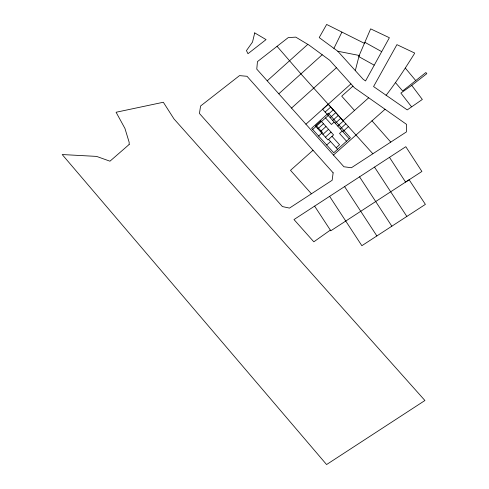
<?xml version="1.0" encoding="UTF-8"?>
<svg xmlns="http://www.w3.org/2000/svg" width="489" height="489" viewBox="0 0 489 489"><rect width="100%" height="100%" fill="white"/><g stroke="black" fill="none" stroke-linecap="round" stroke-linejoin="round"><path stroke-width="0.73" d="M355.301 70.612L359.189 55.459L370.65 28.857L389.378 37.726L365.552 80.942L363.095 79.224L337.795 51.241L319.207 37.58L326.664 24.45L364.476 43.374M333.908 48.38L341.903 32.133M386.084 95.331C396.286 82.146 405.369 68.13 414.207 54.01L414.66 53.05L396.921 44.646L373.565 86.559L407.239 109.903L422.331 99.456L411.744 85.392L400.882 93.075L411.5 106.736M336.426 67.72L291.536 108.075M322.214 54.762L278.803 93.802M325.148 112.067L330.747 107.018M327.673 114.866L333.272 109.817M317.874 128.766L323.474 123.723M330.197 117.666L335.796 112.617M320.399 131.565L325.998 126.523M332.716 120.465L338.315 115.416M318.62 136.04L322.489 132.556L316.554 125.973M334.121 122.067L331.444 124.481L325.54 117.922M322.923 134.365L328.522 129.322M335.24 123.265L340.839 118.216M325.448 137.165L331.047 132.122M337.765 126.064L343.364 121.015M340.289 128.864L345.888 123.815M326.695 145.001L330.564 141.51M342.196 131.028L339.525 133.436L346.542 141.229M342.813 131.663L348.412 126.614M336.2 147.77L339.562 144.738L331.988 136.339M267.214 80.819L307.813 44.358M305.925 124.2L256.774 69.12L257.452 61.614L288.241 37.598L295.766 37.127L309.079 45.116L329.794 60.33L354.354 87.696L406.548 124.377L406.414 131.914L351.383 167.751L343.901 166.755L305.925 124.2L350.931 83.882M352.948 86.131L341.719 96.18L354.501 110.459M312.673 129.451L328.223 115.52M368.706 97.782L343.046 120.685L300.949 73.931L277.055 46.321M313.015 150.264L290.503 170.331L311.414 193.791M333.443 155.05L385.051 109.267M411.744 85.392L426.805 73.674L425.876 72.531L402.661 90.972L395.43 82.586M330.338 230.111L313.822 241.823L293.987 219.555L405.809 146.706L421.897 171.462L330.79 230.79L314.61 206.12M337.795 51.241L359.189 55.459L358.883 56.663L374.134 65.129M364.91 42.335L381.518 51.553M349.219 138.815L322.624 109.267L328.223 104.218L372.85 153.772M328.632 139.371L337.587 149.304M371.933 120.759L390.778 142.097M415.742 80.581L405.314 68.087M406.842 216.444L374.507 167.091M391.842 226.199L359.549 176.841M376.86 235.942L344.58 186.59M329.598 196.352L361.866 245.704L425.393 204.378L409.128 179.769L405.583 182.091L389.482 157.342M333.137 172.819L332.147 180.282L289.47 208.1L282.391 206.56L199.439 113.479L200.588 106.009L239.512 75.618L247.024 76.296L333.137 172.819M254.726 32.891L252.507 42.072L246.45 50.605L247.972 53.711L266.053 39.603L254.726 32.891M328.296 113.203L311.597 128.252L333.712 152.788L350.411 137.739L328.296 113.203M320.949 120.924L315.35 125.966L327.972 139.964L333.571 134.921L320.949 120.924M129.169 144.475L109.958 161.193L96.571 156.401L62.195 154.542L326.579 464.55L424.923 400.503L173.992 118.931L163.332 102.256L116.082 112.256L124.933 128.418L129.169 142.317L129.169 144.475"/></g></svg>
